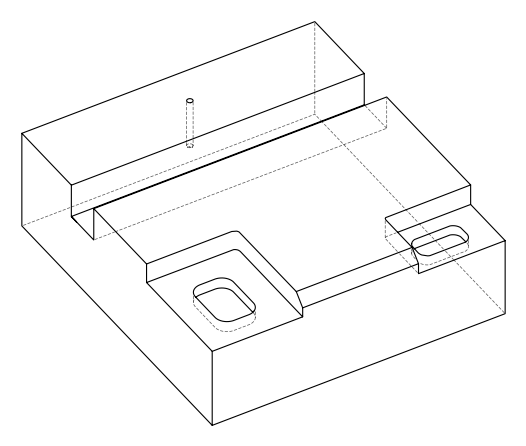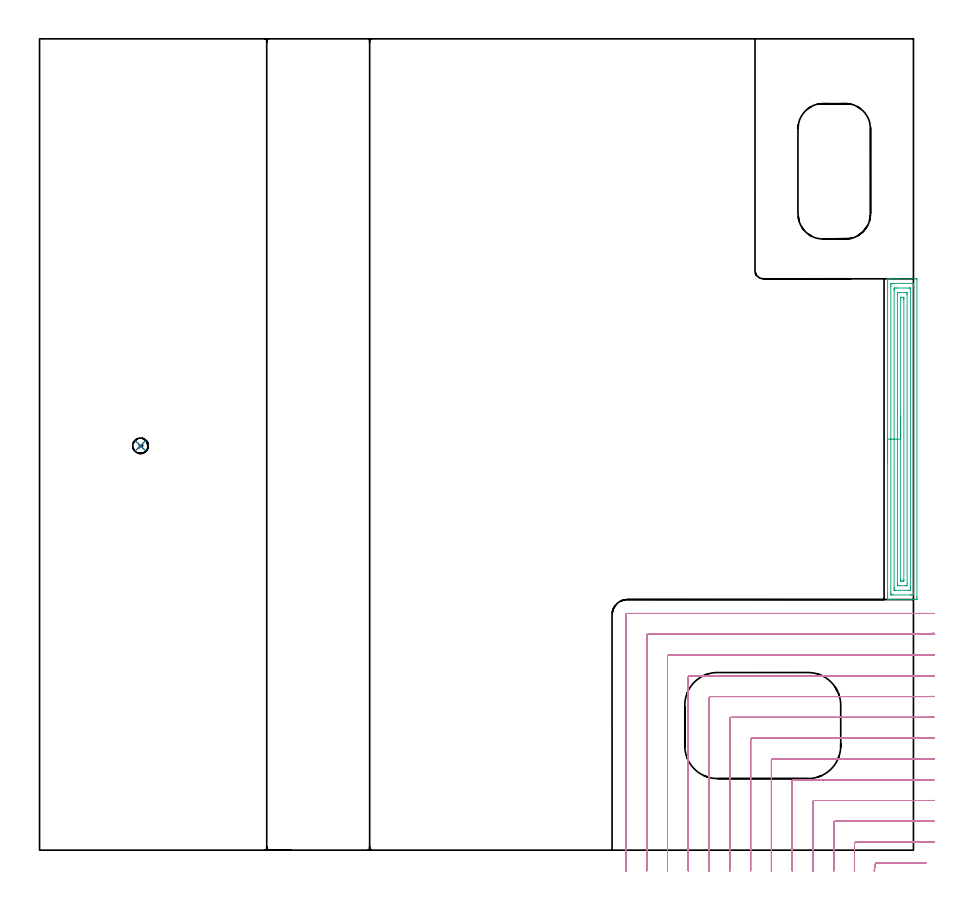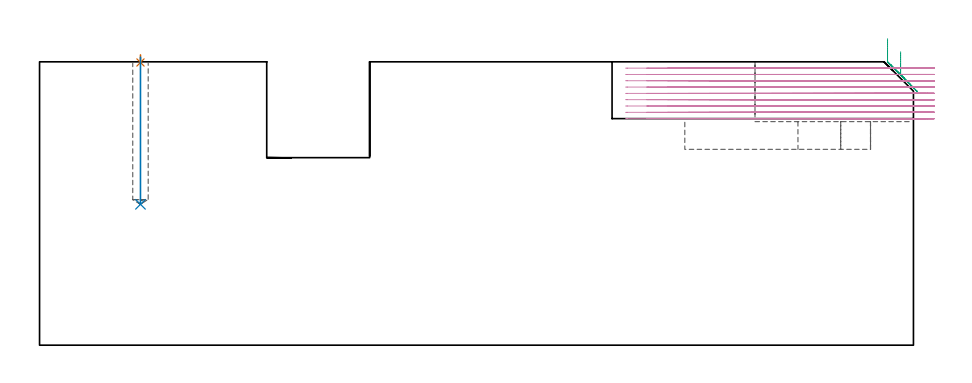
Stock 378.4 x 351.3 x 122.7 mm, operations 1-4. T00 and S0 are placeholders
(PLAN: 8 operations, 7 tool changes, 123 min)
(1 SPOT_DRILL | STEP1POCKET | NXT0321_9005460120000 | 0.03 min | 0 mm3)
(2 DRILL_BLIND_HOLE_INTO_CENTER | STEP1POCKET | UGT0301_462 | 0.26 min | 2109 mm3)
(3 AREA_MILL | FG_CHAMFER_SURFACE | UGT0205_001 | 5.79 min | 12287 mm3)
(4 MILL_CORNER_NOTCH_RECTANGULAR | CORNER_NOTCH_RECTANGULAR | NXT0201_011 | Follow Part, ap 3, ae 75% | 35.04 min | 347567 mm3)
(5 MILL_CORNER_NOTCH_RECTANGULAR_1 | CORNER_NOTCH_RECTANGULAR_1 | NXT0201_008 | Follow Part, ap 1.5, ae 75% | 70.97 min | 184009 mm3)
(6 MILL_RECTANGULAR_POCKET | POCKET_RECTANGULAR_STRAIGHT | UGT0201_006 | Follow Part, ap 7, ae 75% | 1.14 min | 38929 mm3)
(7 MILL_RECTANGULAR_POCKET_1 | POCKET_RECTANGULAR_STRAIGHT_1 | UGT0201_104 | Follow Part, ap 5, ae 75% | 0.97 min | 20877 mm3)
(8 MILL_RECTANGULAR_SLOT | SLOT_RECTANGULAR | UGT0201_019 | Follow Part, ap 10, ae 75% | 8.85 min | 648797 mm3)
(TOOL NXT0321_9005460120000 | NC Spot Drill, 142deg, 12mm, Carbide, Uncoated | D12 PA142 FL30 Z2)
(TOOL UGT0301_462 | Carbide Drill 6.7 mm | D6.7 PA118 FL63 Z2)
(TOOL UGT0205_001 | Chamfer Mill 20 x 3 x 45 deg. | D20 FL50 Z2)
(TOOL NXT0201_011 | ENDMILL 12mm [2P460-1200-NA 1630] | D12 FL38 Z6)
(TOOL NXT0201_008 | ENDMILL 6mm [2P460-0600-NA 1630] | D6 FL26 Z6)
(TOOL UGT0201_006 | End Mill 28 mm | D28 FL25 Z2)
(TOOL UGT0201_104 | End Mill 20 mm | D20 FL22 Z2)
(TOOL UGT0201_019 | End mill 40 mm | D40 FL63 Z6)
(OP 1 SPOT_DRILL)
G17 G21 G94 G90
T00 M6
G54
G17 G0 G90 X43.7 Y175.1 S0 M3
G43 Z132.7 H0
G94 G81 G98 Z122.412 F250. R125.7
G80
M5
M2
(OP 2 DRILL_BLIND_HOLE_INTO_CENTER)
G17 G21 G94 G90
T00 M6
G54
G17 G0 G90 X43.7 Y175.1 S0 M3
G43 Z132.7 H0
G94 G81 G98 Z61. F250. R124.7
G80
M5
M2
(OP 3 AREA_MILL)
G17 G21 G94 G90
T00 M6
G54
G17 G0 G90 X367.2 Y167.95 S1061 M3
G43 Z132.7 H0
G94 G1 Y167.988 Z131.828 F250.
Y168.102 Z130.964
Y168.291 Z130.112
Y168.553 Z129.28
Y168.887 Z128.474
Y169.29 Z127.7
Y169.758 Z126.964
Y170.29 Z126.272
Y170.879 Z125.629
Y171.522 Z125.04
Y172.214 Z124.508
Y172.95 Z124.04
Y173.724 Z123.637
Y174.53 Z123.303
Y175.362 Z123.041
Y176.213 Z122.852
Y177.078 Z122.738
Y177.95 Z122.7
Y247.222
X367.203 Y247.39 Z122.688
X367.247 Y247.393 Z122.645
X367.651 Y247.4 Z122.248
X367.948 Z121.951
X368.657 Z121.239
X369.9 Z119.997
X371.326 Z118.57
X379.333 Z110.564
X379.603 Y247.398 Z110.295
X379.892 Y247.39 Z110.006
X379.899 Y247.1 Z109.999
X379.9 Y109.449 Z110.
X379.899 Y109.125 Z110.001
X379.894 Y108.561 Z110.004
X379.892 Y108.508 Z110.006
X379.333 Y108.5 Z110.564
X370.436 Z119.459
X369.011 Z120.886
X368.657 Z121.239
X367.949 Z121.951
X367.651 Z122.249
X367.247 Y108.507 Z122.645
X367.203 Y108.51 Z122.688
X367.2 Y108.678 Z122.7
Y177.95
X368.614 Z121.286
Y244.136
X368.617 Y244.987 Z121.283
X368.619 Y245.025 Z121.281
X368.657 Y245.39 Z121.243
X369.138 Y245.397 Z120.762
X369.546 Y245.399 Z120.354
X370.026 Y245.4 Z119.874
X377.554 Y245.399 Z112.346
X378.036 Y245.397 Z111.864
X378.443 Y245.39 Z111.457
X378.481 Y244.987 Z111.419
X378.483 Y244.947 Z111.417
X378.486 Y244.094 Z111.414
Y111.764
X378.483 Y110.912 Z111.417
X378.481 Y110.875 Z111.419
X378.443 Y110.51 Z111.457
X377.962 Y110.502 Z111.938
X377.554 Y110.501 Z112.346
X377.074 Y110.5 Z112.826
X369.546 Y110.501 Z120.354
X369.064 Y110.503 Z120.836
X368.657 Y110.51 Z121.243
X368.619 Y110.912 Z121.281
X368.617 Y110.952 Z121.283
X368.614 Y111.806 Z121.286
Y177.95
X370.028 Z119.872
X370.029 Y242.306 Z119.871
X370.03 Y242.714 Z119.87
X370.035 Y243.2 Z119.865
X370.044 Y243.39 Z119.856
X370.239 Y243.398 Z119.661
X370.436 Y243.399 Z119.464
X371.127 Y243.4 Z118.773
X376.664 Y243.399 Z113.236
X376.863 Y243.396 Z113.037
X376.995 Y243.39 Z112.905
X377.065 Y243.377 Z112.835
X377.068 Y243.336 Z112.832
X377.07 Y243.2 Z112.83
X377.071 Y242.79 Z112.829
X377.072 Y242.306 Z112.828
X377.071 Y113.594 Z112.829
X377.07 Y113.186 Z112.83
X377.065 Y112.7 Z112.835
X377.056 Y112.51 Z112.844
X376.861 Y112.502 Z113.039
X376.664 Y112.501 Z113.236
X375.973 Y112.5 Z113.927
X370.436 Y112.501 Z119.464
X370.237 Y112.504 Z119.663
X370.105 Y112.51 Z119.795
X370.035 Y112.523 Z119.865
X370.032 Y112.564 Z119.868
X370.03 Y112.7 Z119.87
X370.029 Y113.11 Z119.871
X370.028 Y113.594 Z119.872
Y177.95
X371.443 Z118.457
Y240.518
X371.449 Y241.288 Z118.451
X371.454 Y241.39 Z118.446
X371.557 Y241.394 Z118.343
X371.777 Y241.398 Z118.123
X372.215 Y241.4 Z117.685
X374.885 Z115.015
X375.328 Y241.398 Z114.572
X375.543 Y241.395 Z114.357
X375.645 Y241.39 Z114.255
X375.65 Y241.319 Z114.25
X375.657 Y240.636 Z114.243
Y240.518
Y115.382
X375.651 Y114.612 Z114.249
X375.646 Y114.51 Z114.254
X375.543 Y114.505 Z114.357
X375.323 Y114.502 Z114.577
X374.885 Y114.5 Z115.015
X372.215 Z117.685
X371.772 Y114.502 Z118.128
X371.557 Y114.505 Z118.343
X371.455 Y114.51 Z118.445
X371.45 Y114.581 Z118.45
X371.443 Y115.264 Z118.457
Y115.382
Y177.95
X372.857 Z117.043
Y238.731
X372.858 Y238.979 Z117.042
X372.861 Y239.229 Z117.039
X372.864 Y239.386 Z117.036
X372.939 Y239.39 Z116.961
X373.105 Y239.396 Z116.795
X373.329 Y239.399 Z116.571
X373.995 Y239.397 Z115.905
X374.224 Y239.394 Z115.676
X374.237 Y239.384 Z115.663
X374.239 Y239.379 Z115.661
X374.243 Y238.731 Z115.657
Y238.481
Y117.169
X374.242 Y116.921 Z115.658
X374.239 Y116.671 Z115.661
X374.236 Y116.514 Z115.664
X374.161 Y116.509 Z115.739
X373.995 Y116.504 Z115.905
X373.771 Y116.501 Z116.129
X373.105 Y116.503 Z116.795
X372.876 Y116.506 Z117.024
X372.863 Y116.516 Z117.037
X372.861 Y116.521 Z117.039
X372.857 Y117.169 Z117.043
Y117.419
Y177.95
Y178.822 Z117.081
Y179.686 Z117.195
Y180.538 Z117.384
Y181.37 Z117.646
Y182.176 Z117.98
Y182.95 Z118.383
Y183.686 Z118.852
Y184.378 Z119.383
Y185.021 Z119.972
Y185.61 Z120.615
Y186.141 Z121.307
Y186.61 Z122.043
Y187.013 Z122.817
Y187.347 Z123.623
Y187.609 Z124.455
Y187.798 Z125.307
Y187.912 Z126.172
Y187.95 Z127.043
G0 Z132.7
M5
M2
(OP 4 MILL_CORNER_NOTCH_RECTANGULAR)
G17 G21 G94 G90
T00 M6
G54
G17 G0 G90 X383.798 Y-5.5 S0 M3
G43 Z132.7 H1
Z119.967
G94 G1 X380.798 F250.
X362.493 F500.
G3 X361.908 Y-6. R0.6
G1 X361.409 Y-8.958 F250.
G0 Z132.7
X387.4 Y3.558
Z119.967
G1 X384.4 Y3.512
G2 X382.872 Y3.5 R99. F500.
G1 X353.493
G3 X352.9 Y2.907 R0.6
G1 Y-6.
Y-9. F250.
G0 Z132.7
X387.4 Y12.564
Z119.967
G1 X384.4 Y12.513
G2 X382.872 Y12.5 R90. F500.
G1 X344.494
G3 X343.9 Y11.906 R0.6
G1 Y-6.
Y-9. F250.
G0 Z132.7
X387.399 Y21.571
Z119.967
G1 X384.4 Y21.514
G2 X382.872 Y21.5 R81. F500.
G1 X335.494
G3 X334.9 Y20.906 R0.6
G1 Y-6.
Y-9. F250.
G0 Z132.7
X387.399 Y30.58
Z119.967
G1 X384.4 Y30.516
G2 X382.872 Y30.5 R72. F500.
G1 X326.494
G3 X325.9 Y29.906 R0.6
G1 Y-6.
Y-9. F250.
G0 Z132.7
X387.399 Y39.591
Z119.967
G1 X384.4 Y39.519
G2 X382.872 Y39.5 R63. F500.
G1 X317.495
G3 X316.9 Y38.905 R0.6
G1 Y-6.
Y-9. F250.
G0 Z132.7
X387.399 Y48.607
Z119.967
G1 X384.4 Y48.522
G2 X382.872 Y48.5 R54. F500.
G1 X308.495
G3 X307.9 Y47.905 R0.6
G1 Y-6.
Y-9. F250.
G0 Z132.7
X387.398 Y57.628
Z119.967
G1 X384.4 Y57.526
G2 X382.872 Y57.5 R45. F500.
G1 X299.495
G3 X298.9 Y56.905 R0.6
G1 Y-6.
Y-9. F250.
G0 Z132.7
X387.397 Y66.66
Z119.967
G1 X384.4 Y66.532
G2 X382.872 Y66.5 R36. F500.
G1 X290.495
G3 X289.9 Y65.905 R0.6
G1 Y-6.
Y-9. F250.
G0 Z132.7
X387.395 Y75.713
Z119.967
G1 X384.4 Y75.543
G2 X382.872 Y75.5 R27. F500.
G1 X281.496
G3 X280.9 Y74.904 R0.6
G1 Y-6.
Y-9. F250.
G0 Z132.7
X387.389 Y84.82
Z119.967
G1 X384.4 Y84.565
G2 X382.872 Y84.5 R18. F500.
G1 X272.496
G3 X271.9 Y83.904 R0.6
G1 Y-6.
Y-9. F250.
G0 Z132.7
X387.356 Y94.14
Z119.967
G1 X384.4 Y93.631
G2 X382.872 Y93.5 R9. F500.
G1 X263.496
G3 X262.9 Y92.904 R0.6
G1 Y-6.
Y-9. F250.
G0 Z132.7
X385.872 Y102.5
Z119.967
G1 X382.872
X254.496 F500.
G3 X253.9 Y101.904 R0.6
G1 Y-6.
Y-9. F250.
G0 Z132.7
X383.798 Y-5.5
Z117.233
G1 X380.798
X362.493 F500.
G3 X361.908 Y-6. R0.6
G1 X361.409 Y-8.958 F250.
G0 Z132.7
X387.4 Y3.52
Z117.233
G1 X384.4 Y3.502
G2 X383.801 Y3.5 R99. F500.
G1 X353.493
G3 X352.9 Y2.907 R0.6
G1 Y-6.
Y-9. F250.
G0 Z132.7
X387.4 Y12.522
Z117.233
G1 X384.4 Y12.502
G2 X383.801 Y12.5 R90. F500.
G1 X344.494
G3 X343.9 Y11.906 R0.6
G1 Y-6.
Y-9. F250.
G0 Z132.7
X387.4 Y21.524
Z117.233
G1 X384.4 Y21.502
G2 X383.801 Y21.5 R81. F500.
G1 X335.494
G3 X334.9 Y20.906 R0.6
G1 Y-6.
Y-9. F250.
G0 Z132.7
X387.4 Y30.527
Z117.233
G1 X384.4 Y30.502
G2 X383.801 Y30.5 R72. F500.
G1 X326.494
G3 X325.9 Y29.906 R0.6
G1 Y-6.
Y-9. F250.
G0 Z132.7
X387.4 Y39.531
Z117.233
G1 X384.4 Y39.503
G2 X383.801 Y39.5 R63. F500.
G1 X317.495
G3 X316.9 Y38.905 R0.6
G1 Y-6.
Y-9. F250.
G0 Z132.7
X387.4 Y48.537
Z117.233
G1 X384.4 Y48.503
G2 X383.801 Y48.5 R54. F500.
G1 X308.495
G3 X307.9 Y47.905 R0.6
G1 Y-6.
Y-9. F250.
G0 Z132.7
X387.4 Y57.544
Z117.233
G1 X384.4 Y57.504
G2 X383.801 Y57.5 R45. F500.
G1 X299.495
G3 X298.9 Y56.905 R0.6
G1 Y-6.
Y-9. F250.
G0 Z132.7
X387.4 Y66.555
Z117.233
G1 X384.4 Y66.505
G2 X383.801 Y66.5 R36. F500.
G1 X290.496
G3 X289.9 Y65.905 R0.6
G1 Y-6.
Y-9. F250.
G0 Z132.7
X387.399 Y75.573
Z117.233
G1 X384.4 Y75.507
G2 X383.801 Y75.5 R27. F500.
G1 X281.496
G3 X280.9 Y74.904 R0.6
G1 Y-6.
Y-9. F250.
G0 Z132.7
X387.398 Y84.61
Z117.233
G1 X384.4 Y84.51
G2 X383.801 Y84.5 R18. F500.
G1 X272.496
G3 X271.9 Y83.904 R0.6
G1 Y-6.
Y-9. F250.
G0 Z132.7
X387.393 Y93.72
Z117.233
G1 X384.4 Y93.52
G2 X383.801 Y93.5 R9. F500.
G1 X263.496
G3 X262.9 Y92.904 R0.6
G1 Y-6.
Y-9. F250.
G0 Z132.7
X386.801 Y102.5
Z117.233
G1 X383.801
X254.496 F500.
G3 X253.9 Y101.904 R0.6
G1 Y-6.
Y-9. F250.
G0 Z132.7
X383.798 Y-5.5
Z114.5
G1 X380.798
X362.493 F500.
G3 X361.908 Y-6. R0.6
G1 X361.409 Y-8.958 F250.
G0 Z132.7
X387.4 Y3.5
Z114.5
G1 X384.4
X353.493 F500.
G3 X352.9 Y2.907 R0.6
G1 Y-6.
Y-9. F250.
G0 Z132.7
X387.4 Y12.5
Z114.5
G1 X384.4
X344.494 F500.
G3 X343.9 Y11.906 R0.6
G1 Y-6.
Y-9. F250.
G0 Z132.7
X387.4 Y21.5
Z114.5
G1 X384.4
X335.494 F500.
G3 X334.9 Y20.906 R0.6
G1 Y-6.
Y-9. F250.
G0 Z132.7
X387.4 Y30.5
Z114.5
G1 X384.4
X326.494 F500.
G3 X325.9 Y29.906 R0.6
G1 Y-6.
Y-9. F250.
G0 Z132.7
X387.4 Y39.5
Z114.5
G1 X384.4
X317.495 F500.
G3 X316.9 Y38.905 R0.6
G1 Y-6.
Y-9. F250.
G0 Z132.7
X387.4 Y48.5
Z114.5
G1 X384.4
X308.495 F500.
G3 X307.9 Y47.905 R0.6
G1 Y-6.
Y-9. F250.
G0 Z132.7
X387.4 Y57.5
Z114.5
G1 X384.4
X299.495 F500.
G3 X298.9 Y56.905 R0.6
G1 Y-6.
Y-9. F250.
G0 Z132.7
X387.4 Y66.5
Z114.5
G1 X384.4
X290.495 F500.
G3 X289.9 Y65.905 R0.6
G1 Y-6.
Y-9. F250.
G0 Z132.7
X387.4 Y75.5
Z114.5
G1 X384.4
X281.496 F500.
G3 X280.9 Y74.904 R0.6
G1 Y-6.
Y-9. F250.
G0 Z132.7
X387.4 Y84.5
Z114.5
G1 X384.4
X272.496 F500.
G3 X271.9 Y83.904 R0.6
G1 Y-6.
Y-9. F250.
G0 Z132.7
X387.4 Y93.5
Z114.5
G1 X384.4
X263.496 F500.
G3 X262.9 Y92.904 R0.6
G1 Y-6.
Y-9. F250.
G0 Z132.7
X387.4 Y102.5
Z114.5
G1 X384.4
X254.496 F500.
G3 X253.9 Y101.904 R0.6
G1 Y-6.
Y-9. F250.
G0 Z132.7
X383.798 Y-5.5
Z111.767
G1 X380.798
X362.493 F500.
G3 X361.908 Y-6. R0.6
G1 X361.409 Y-8.958 F250.
G0 Z132.7
X387.4 Y3.5
Z111.767
G1 X384.4
X353.493 F500.
G3 X352.9 Y2.907 R0.6
G1 Y-6.
Y-9. F250.
G0 Z132.7
X387.4 Y12.5
Z111.767
G1 X384.4
X344.494 F500.
G3 X343.9 Y11.906 R0.6
G1 Y-6.
Y-9. F250.
G0 Z132.7
X387.4 Y21.5
Z111.767
G1 X384.4
X335.494 F500.
G3 X334.9 Y20.906 R0.6
G1 Y-6.
Y-9. F250.
G0 Z132.7
X387.4 Y30.5
Z111.767
G1 X384.4
X326.494 F500.
G3 X325.9 Y29.906 R0.6
G1 Y-6.
Y-9. F250.
G0 Z132.7
X387.4 Y39.5
Z111.767
G1 X384.4
X317.495 F500.
G3 X316.9 Y38.905 R0.6
G1 Y-6.
Y-9. F250.
G0 Z132.7
X387.4 Y48.5
Z111.767
G1 X384.4
X308.495 F500.
G3 X307.9 Y47.905 R0.6
G1 Y-6.
Y-9. F250.
G0 Z132.7
X387.4 Y57.5
Z111.767
G1 X384.4
X299.495 F500.
G3 X298.9 Y56.905 R0.6
G1 Y-6.
Y-9. F250.
G0 Z132.7
X387.4 Y66.5
Z111.767
G1 X384.4
X290.495 F500.
G3 X289.9 Y65.905 R0.6
G1 Y-6.
Y-9. F250.
G0 Z132.7
X387.4 Y75.5
Z111.767
G1 X384.4
X281.496 F500.
G3 X280.9 Y74.904 R0.6
G1 Y-6.
Y-9. F250.
G0 Z132.7
X387.4 Y84.5
Z111.767
G1 X384.4
X272.496 F500.
G3 X271.9 Y83.904 R0.6
G1 Y-6.
Y-9. F250.
G0 Z132.7
X387.4 Y93.5
Z111.767
G1 X384.4
X263.496 F500.
G3 X262.9 Y92.904 R0.6
G1 Y-6.
Y-9. F250.
G0 Z132.7
X387.4 Y102.5
Z111.767
G1 X384.4
X254.496 F500.
G3 X253.9 Y101.904 R0.6
G1 Y-6.
Y-9. F250.
G0 Z132.7
X383.798 Y-5.5
Z109.033
G1 X380.798
X362.493 F500.
G3 X361.908 Y-6. R0.6
G1 X361.409 Y-8.958 F250.
G0 Z132.7
X387.4 Y3.5
Z109.033
G1 X384.4
X353.493 F500.
G3 X352.9 Y2.907 R0.6
G1 Y-6.
Y-9. F250.
G0 Z132.7
X387.4 Y12.5
Z109.033
G1 X384.4
X344.494 F500.
G3 X343.9 Y11.906 R0.6
G1 Y-6.
Y-9. F250.
G0 Z132.7
X387.4 Y21.5
Z109.033
G1 X384.4
X335.494 F500.
G3 X334.9 Y20.906 R0.6
G1 Y-6.
Y-9. F250.
G0 Z132.7
X387.4 Y30.5
Z109.033
G1 X384.4
X326.494 F500.
G3 X325.9 Y29.906 R0.6
G1 Y-6.
Y-9. F250.
G0 Z132.7
X387.4 Y39.5
Z109.033
G1 X384.4
X317.495 F500.
G3 X316.9 Y38.905 R0.6
G1 Y-6.
Y-9. F250.
G0 Z132.7
X387.4 Y48.5
Z109.033
G1 X384.4
X308.495 F500.
G3 X307.9 Y47.905 R0.6
G1 Y-6.
Y-9. F250.
G0 Z132.7
X387.4 Y57.5
Z109.033
G1 X384.4
X299.495 F500.
G3 X298.9 Y56.905 R0.6
G1 Y-6.
Y-9. F250.
G0 Z132.7
X387.4 Y66.5
Z109.033
G1 X384.4
X290.495 F500.
G3 X289.9 Y65.905 R0.6
G1 Y-6.
Y-9. F250.
G0 Z132.7
X387.4 Y75.5
Z109.033
G1 X384.4
X281.496 F500.
G3 X280.9 Y74.904 R0.6
G1 Y-6.
Y-9. F250.
G0 Z132.7
X387.4 Y84.5
Z109.033
G1 X384.4
X272.496 F500.
G3 X271.9 Y83.904 R0.6
G1 Y-6.
Y-9. F250.
G0 Z132.7
X387.4 Y93.5
Z109.033
G1 X384.4
X263.496 F500.
G3 X262.9 Y92.904 R0.6
G1 Y-6.
Y-9. F250.
G0 Z132.7
X387.4 Y102.5
Z109.033
G1 X384.4
X254.496 F500.
G3 X253.9 Y101.904 R0.6
G1 Y-6.
Y-9. F250.
G0 Z132.7
X383.798 Y-5.5
Z106.3
G1 X380.798
X362.493 F500.
G3 X361.908 Y-6. R0.6
G1 X361.409 Y-8.958 F250.
G0 Z132.7
X387.4 Y3.5
Z106.3
G1 X384.4
X353.493 F500.
G3 X352.9 Y2.907 R0.6
G1 Y-6.
Y-9. F250.
G0 Z132.7
X387.4 Y12.5
Z106.3
G1 X384.4
X344.494 F500.
G3 X343.9 Y11.906 R0.6
G1 Y-6.
Y-9. F250.
G0 Z132.7
X387.4 Y21.5
Z106.3
G1 X384.4
X335.494 F500.
G3 X334.9 Y20.906 R0.6
G1 Y-6.
Y-9. F250.
G0 Z132.7
X387.4 Y30.5
Z106.3
G1 X384.4
X326.494 F500.
G3 X325.9 Y29.906 R0.6
G1 Y-6.
Y-9. F250.
G0 Z132.7
X387.4 Y39.5
Z106.3
G1 X384.4
X317.495 F500.
G3 X316.9 Y38.905 R0.6
G1 Y-6.
Y-9. F250.
G0 Z132.7
X387.4 Y48.5
Z106.3
G1 X384.4
X308.495 F500.
G3 X307.9 Y47.905 R0.6
G1 Y-6.
Y-9. F250.
G0 Z132.7
X387.4 Y57.5
Z106.3
G1 X384.4
X299.495 F500.
G3 X298.9 Y56.905 R0.6
G1 Y-6.
Y-9. F250.
G0 Z132.7
X387.4 Y66.5
Z106.3
G1 X384.4
X290.495 F500.
G3 X289.9 Y65.905 R0.6
G1 Y-6.
Y-9. F250.
G0 Z132.7
X387.4 Y75.5
Z106.3
G1 X384.4
X281.496 F500.
G3 X280.9 Y74.904 R0.6
G1 Y-6.
Y-9. F250.
G0 Z132.7
X387.4 Y84.5
Z106.3
G1 X384.4
X272.496 F500.
G3 X271.9 Y83.904 R0.6
G1 Y-6.
Y-9. F250.
G0 Z132.7
X387.4 Y93.5
Z106.3
G1 X384.4
X263.496 F500.
G3 X262.9 Y92.904 R0.6
G1 Y-6.
Y-9. F250.
G0 Z132.7
X387.4 Y102.5
Z106.3
G1 X384.4
X254.496 F500.
G3 X253.9 Y101.904 R0.6
G1 Y-6.
Y-9. F250.
G0 Z132.7
X383.798 Y-5.5
Z103.567
G1 X380.798
X362.493 F500.
G3 X361.908 Y-6. R0.6
G1 X361.409 Y-8.958 F250.
G0 Z132.7
X387.4 Y3.5
Z103.567
G1 X384.4
X353.493 F500.
G3 X352.9 Y2.907 R0.6
G1 Y-6.
Y-9. F250.
G0 Z132.7
X387.4 Y12.5
Z103.567
G1 X384.4
X344.494 F500.
G3 X343.9 Y11.906 R0.6
G1 Y-6.
Y-9. F250.
G0 Z132.7
X387.4 Y21.5
Z103.567
G1 X384.4
X335.494 F500.
G3 X334.9 Y20.906 R0.6
G1 Y-6.
Y-9. F250.
G0 Z132.7
X387.4 Y30.5
Z103.567
G1 X384.4
X326.494 F500.
G3 X325.9 Y29.906 R0.6
G1 Y-6.
Y-9. F250.
G0 Z132.7
X387.4 Y39.5
Z103.567
G1 X384.4
X317.495 F500.
G3 X316.9 Y38.905 R0.6
G1 Y-6.
Y-9. F250.
G0 Z132.7
X387.4 Y48.5
Z103.567
G1 X384.4
X308.495 F500.
G3 X307.9 Y47.905 R0.6
G1 Y-6.
Y-9. F250.
G0 Z132.7
X387.4 Y57.5
Z103.567
G1 X384.4
X299.495 F500.
G3 X298.9 Y56.905 R0.6
G1 Y-6.
Y-9. F250.
G0 Z132.7
X387.4 Y66.5
Z103.567
G1 X384.4
X290.495 F500.
G3 X289.9 Y65.905 R0.6
G1 Y-6.
Y-9. F250.
G0 Z132.7
X387.4 Y75.5
Z103.567
G1 X384.4
X281.496 F500.
G3 X280.9 Y74.904 R0.6
G1 Y-6.
Y-9. F250.
G0 Z132.7
X387.4 Y84.5
Z103.567
G1 X384.4
X272.496 F500.
G3 X271.9 Y83.904 R0.6
G1 Y-6.
Y-9. F250.
G0 Z132.7
X387.4 Y93.5
Z103.567
G1 X384.4
X263.496 F500.
G3 X262.9 Y92.904 R0.6
G1 Y-6.
Y-9. F250.
G0 Z132.7
X387.4 Y102.5
Z103.567
G1 X384.4
X254.496 F500.
G3 X253.9 Y101.904 R0.6
G1 Y-6.
Y-9. F250.
G0 Z132.7
X383.798 Y-5.5
Z100.833
G1 X380.798
X362.493 F500.
G3 X361.908 Y-6. R0.6
G1 X361.409 Y-8.958 F250.
G0 Z132.7
X387.4 Y3.5
Z100.833
G1 X384.4
X353.493 F500.
G3 X352.9 Y2.907 R0.6
G1 Y-6.
Y-9. F250.
G0 Z132.7
X387.4 Y12.5
Z100.833
G1 X384.4
X344.494 F500.
G3 X343.9 Y11.906 R0.6
G1 Y-6.
Y-9. F250.
G0 Z132.7
X387.4 Y21.5
Z100.833
G1 X384.4
X335.494 F500.
G3 X334.9 Y20.906 R0.6
G1 Y-6.
Y-9. F250.
G0 Z132.7
X387.4 Y30.5
Z100.833
G1 X384.4
X326.494 F500.
G3 X325.9 Y29.906 R0.6
G1 Y-6.
Y-9. F250.
G0 Z132.7
X387.4 Y39.5
Z100.833
G1 X384.4
X317.495 F500.
G3 X316.9 Y38.905 R0.6
G1 Y-6.
Y-9. F250.
G0 Z132.7
X387.4 Y48.5
Z100.833
G1 X384.4
X308.495 F500.
G3 X307.9 Y47.905 R0.6
G1 Y-6.
Y-9. F250.
G0 Z132.7
X387.4 Y57.5
Z100.833
G1 X384.4
X299.495 F500.
G3 X298.9 Y56.905 R0.6
G1 Y-6.
Y-9. F250.
G0 Z132.7
X387.4 Y66.5
Z100.833
G1 X384.4
X290.495 F500.
G3 X289.9 Y65.905 R0.6
G1 Y-6.
Y-9. F250.
G0 Z132.7
X387.4 Y75.5
Z100.833
G1 X384.4
X281.496 F500.
G3 X280.9 Y74.904 R0.6
G1 Y-6.
Y-9. F250.
G0 Z132.7
X387.4 Y84.5
Z100.833
G1 X384.4
X272.496 F500.
G3 X271.9 Y83.904 R0.6
G1 Y-6.
Y-9. F250.
G0 Z132.7
X387.4 Y93.5
Z100.833
G1 X384.4
X263.496 F500.
G3 X262.9 Y92.904 R0.6
G1 Y-6.
Y-9. F250.
G0 Z132.7
X387.4 Y102.5
Z100.833
G1 X384.4
X254.496 F500.
G3 X253.9 Y101.904 R0.6
G1 Y-6.
Y-9. F250.
G0 Z132.7
X383.798 Y-5.5
Z98.1
G1 X380.798
X362.493 F500.
G3 X361.908 Y-6. R0.6
G1 X361.409 Y-8.958 F250.
G0 Z132.7
X387.4 Y3.5
Z98.1
G1 X384.4
X353.493 F500.
G3 X352.9 Y2.907 R0.6
G1 Y-6.
Y-9. F250.
G0 Z132.7
X387.4 Y12.5
Z98.1
G1 X384.4
X344.494 F500.
G3 X343.9 Y11.906 R0.6
G1 Y-6.
Y-9. F250.
G0 Z132.7
X387.4 Y21.5
Z98.1
G1 X384.4
X335.494 F500.
G3 X334.9 Y20.906 R0.6
G1 Y-6.
Y-9. F250.
G0 Z132.7
X387.4 Y30.5
Z98.1
G1 X384.4
X326.494 F500.
G3 X325.9 Y29.906 R0.6
G1 Y-6.
Y-9. F250.
G0 Z132.7
X387.4 Y39.5
Z98.1
G1 X384.4
X317.495 F500.
G3 X316.9 Y38.905 R0.6
G1 Y-6.
Y-9. F250.
G0 Z132.7
X387.4 Y48.5
Z98.1
G1 X384.4
X308.495 F500.
G3 X307.9 Y47.905 R0.6
G1 Y-6.
Y-9. F250.
G0 Z132.7
X387.4 Y57.5
Z98.1
G1 X384.4
X299.495 F500.
G3 X298.9 Y56.905 R0.6
G1 Y-6.
Y-9. F250.
G0 Z132.7
X387.4 Y66.5
Z98.1
G1 X384.4
X290.495 F500.
G3 X289.9 Y65.905 R0.6
G1 Y-6.
Y-9. F250.
G0 Z132.7
X387.4 Y75.5
Z98.1
G1 X384.4
X281.496 F500.
G3 X280.9 Y74.904 R0.6
G1 Y-6.
Y-9. F250.
G0 Z132.7
X387.4 Y84.5
Z98.1
G1 X384.4
X272.496 F500.
G3 X271.9 Y83.904 R0.6
G1 Y-6.
Y-9. F250.
G0 Z132.7
X387.4 Y93.5
Z98.1
G1 X384.4
X263.496 F500.
G3 X262.9 Y92.904 R0.6
G1 Y-6.
Y-9. F250.
G0 Z132.7
X387.4 Y102.5
Z98.1
G1 X384.4
X254.496 F500.
G3 X253.9 Y101.904 R0.6
G1 Y-6.
Y-9. F250.
G0 Z132.7
M5
M2
